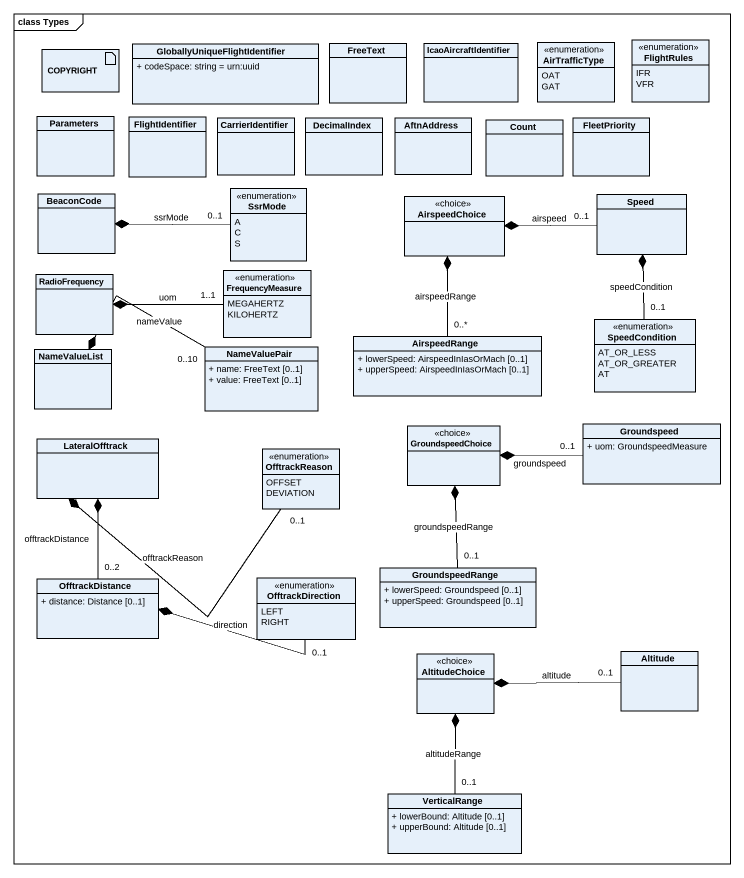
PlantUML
@startuml
mainframe class Types
allowmixing
hide circle
hide empty members
skinparam classAttributeIconSize 0
artifact COPYRIGHT
class "GloballyUniqueFlightIdentifier" as GloballyUniqueFlightIdentifi {
  + codeSpace: string = urn:uuid
}
class FreeText
class IcaoAircraftIdentifier
enum AirTrafficType {
  OAT
  GAT
}
enum FlightRules {
  IFR
  VFR
}
class Parameters
class FlightIdentifier
class CarrierIdentifier
class DecimalIndex
class AftnAddress
class Count
class FleetPriority
class BeaconCode
enum SsrMode {
  A
  C
  S
}
class AirspeedChoice <<choice>>
class Speed
class RadioFrequency
enum FrequencyMeasure {
  MEGAHERTZ
  KILOHERTZ
}
enum SpeedCondition {
  AT_OR_LESS
  AT_OR_GREATER
  AT
}
class NameValueList
class NameValuePair {
  + name: FreeText [0..1]
  + value: FreeText [0..1]
}
class AirspeedRange {
  + lowerSpeed: AirspeedInIasOrMach [0..1]
  + upperSpeed: AirspeedInIasOrMach [0..1]
}
class LateralOfftrack
class GroundspeedChoice <<choice>>
class Groundspeed {
  + uom: GroundspeedMeasure
}
enum OfftrackReason {
  OFFSET
  DEVIATION
}
class OfftrackDistance {
  + distance: Distance [0..1]
}
enum OfftrackDirection {
  LEFT
  RIGHT
}
class GroundspeedRange {
  + lowerSpeed: Groundspeed [0..1]
  + upperSpeed: Groundspeed [0..1]
}
class AltitudeChoice <<choice>>
class Altitude
class VerticalRange {
  + lowerBound: Altitude [0..1]
  + upperBound: Altitude [0..1]
}
BeaconCode *-right- "0..1" SsrMode : ssrMode
AirspeedChoice *-right- "0..1" Speed : airspeed
AirspeedChoice *-- "0..*" AirspeedRange : airspeedRange
Speed *-- "0..1" SpeedCondition : speedCondition
RadioFrequency *-right- "1..1" FrequencyMeasure : uom
NameValueList *-right- "0..10" NameValuePair : nameValue
LateralOfftrack *-right- "0..1" OfftrackReason : offtrackReason
LateralOfftrack *-- "0..2" OfftrackDistance : offtrackDistance
GroundspeedChoice *-right- "0..1" Groundspeed : groundspeed
GroundspeedChoice *-- "0..1" GroundspeedRange : groundspeedRange
OfftrackDistance *-right- "0..1" OfftrackDirection : direction
AltitudeChoice *-right- "0..1" Altitude : altitude
AltitudeChoice *-- "0..1" VerticalRange : altitudeRange
@enduml
